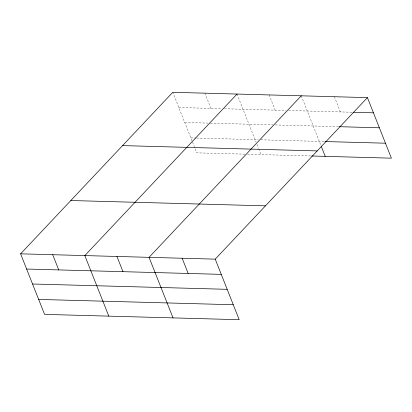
<?xml version="1.0" encoding="UTF-8"?>
<svg xmlns="http://www.w3.org/2000/svg" width="412" height="412" viewBox="0 0 412 412"><rect width="100%" height="100%" fill="white"/><g stroke="black" fill="none" stroke-linecap="round" stroke-linejoin="round"><path stroke-width="0.31" stroke-dasharray="2.06 1.54" d="M178.813 107.506L221.847 108.686M224.416 108.753L286.077 110.437M288.647 110.509L353.084 112.27M184.736 122.472L207.859 123.1M210.429 123.173L272.734 124.877M275.298 124.944L338.649 126.675M190.838 137.886L195.978 138.03M196.622 138.046L258.283 139.73M260.853 139.802L324.388 141.537M244.939 154.165L196.766 152.852L172.793 92.298M247.509 154.237L311.096 155.978M334.338 96.712L340.358 111.92M301.249 95.811L320.958 145.59M269.134 94.93L275.154 110.138M237.018 94.054L256.017 142.037M256.964 144.432L258.386 148.021M258.623 148.619L260.997 154.608M204.903 93.174L210.929 108.387"/><path stroke-width="0.62" d="M367.427 97.618L215.234 259.148L239.207 319.702L44.573 314.382L20.6 253.828L172.793 92.298L367.427 97.618L391.4 158.172L311.735 155.993M237.018 94.054L84.831 255.584L108.804 316.138M301.249 95.811L149.056 257.34L173.035 317.894M353.084 112.27L373.447 112.826M339.282 126.695L379.37 127.792M325.027 141.553L385.478 143.206M122.57 145.601L317.204 150.921M70.823 200.526L265.457 205.845M20.6 253.828L215.234 259.148M26.62 269.041L221.254 274.361M32.548 284.002L227.182 289.322M38.651 299.421L233.285 304.741M321.195 146.188L325.223 156.364M182.145 258.247L188.171 273.455M116.946 256.465L122.967 271.673M52.715 254.709L58.736 269.917"/></g></svg>
